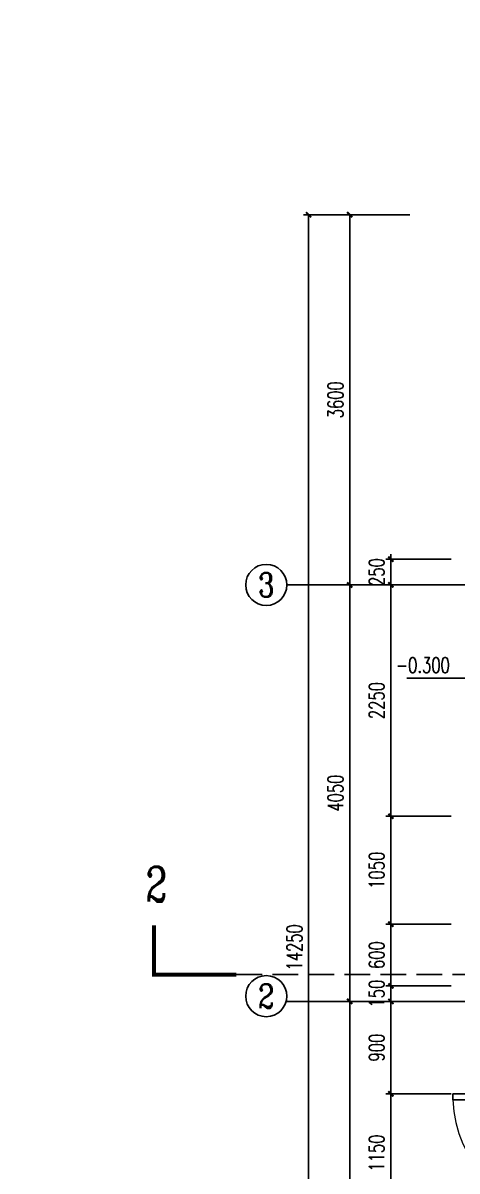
# Model space of a CAD drawing. Extents: x -821772 to -21949, y 506164 to 1049594.
# Drawn here: x -117754 to -113535, y 714020 to 725185 of the extents above; entities that cross this region are included whole.
import ezdxf
from ezdxf.enums import TextEntityAlignment as Align
from ezdxf.xclip import XClip

# ---------------------------------------------------------------- set-up
doc = ezdxf.new("R2010")
doc.units = 0
doc.header["$LTSCALE"] = 1000
doc.header["$MEASUREMENT"] = 0
doc.header["$XCLIPFRAME"] = 2
doc.linetypes.add('10平面20250807_t3$0$DASH', pattern=[0.35, 0.25, -0.1])
doc.linetypes.add('10平面20250807_t3$0$DOTE', pattern=[2.42, 2, -0.2, 0.02, -0.2])
doc.layers.get('Defpoints').update_dxf_attribs({"color": 210})
for name, color, linetype in [('10平面20250807_t3$0$A-AXIS-D', 8, 'Continuous'), ('10平面20250807_t3$0$A-AXIS-DOTE', 8, '10平面20250807_t3$0$DOTE'), ('10平面20250807_t3$0$A-AXIS-DP', 8, 'Continuous'), ('10平面20250807_t3$0$A-AXIS-ELEV', 8, 'Continuous'), ('10平面20250807_t3$0$A-AXIS-SYMB', 8, 'Continuous'), ('10平面20250807_t3$0$A-LIN-V', 8, 'Continuous'), ('10平面20250807_t3$0$A-防火门', 8, 'Continuous'), ('10平面20250807_t3$0$AS-WALL', 8, 'Continuous'), ('10平面20250807_t3$0$PUB_TEXT', 8, 'Continuous')]:
    doc.layers.add(name, color=color, linetype=linetype)
doc.styles.add('10平面20250807_t3$0$_TCH_AXIS', font='COMPLEX', dxfattribs={"bigfont": 'GBCBIG'})
doc.styles.add('10平面20250807_t3$0$_TCH_DIM', font='SIMPLEX', dxfattribs={"bigfont": 'GBCBIG'})
doc.styles.add('10平面20250807_t3$0$_TCH_DIM_T3', font='SIMPLEX', dxfattribs={"width": 0.705882, "bigfont": 'GBCBIG'})
doc.styles.add('10平面20250807_t3$0$_TCH_LABEL', font='COMPLEX', dxfattribs={"bigfont": 'GBCBIG'})
doc.dimstyles.new('10平面20250807_t3$0$_TCH_ARCH&&50', dxfattribs={"dimtxt": 148.75, "dimasz": 50, "dimexe": 50, "dimexo": 50, "dimgap": 63.125, "dimtad": 1, "dimdec": 0, "dimzin": 0, "dimdsep": 46, "dimtxsty": '10平面20250807_t3$0$_TCH_DIM_T3', "dimblk": '10平面20250807_t3$0$_ArchTick', "dimcen": 0.09, "dimclrt": 7, "dimazin": 2, "dimtfac": 1, "dimtdec": 0, "dimtix": 1, "dimtmove": 2, "dimatfit": 3, "dimfxl": 0, "dimtolj": 1, "dimtzin": 0, "dimarcsym": 0})

# ---------------------------------------------------------------- blocks, each defined once
blk = doc.blocks.new('10平面20250807_t3$0$_ArchTick')
at = {"color": 0, "linetype": 'ByBlock', "const_width": 0.4}
blk.add_lwpolyline([(-0.5, -0.5), (0.5, 0.5)], dxfattribs=at)
blk = doc.blocks.new('*D10089')
at = {"layer": '10平面20250807_t3$0$A-AXIS-D', "color": 0, "lineweight": -2}
for p, q in [((106744, -89150), (106108, -89150)), ((106158, -94550), (106158, -89150)), ((106744, -94550), (106108, -94550))]:
    blk.add_line(p, q, dxfattribs=at)
at = {"layer": 'Defpoints', "color": 0}
for p in [(106158, -89150), (106794, -89150), (106794, -94550)]:
    blk.add_point(p, dxfattribs=at)
at = {"layer": '10平面20250807_t3$0$A-AXIS-D', "color": 0, "lineweight": -2, "xscale": 50, "yscale": 50, "zscale": 50}
for p, rotation in [((106158, -89150), 90), ((106158, -94550), 270)]:
    blk.add_blockref('10平面20250807_t3$0$_ArchTick', p, dxfattribs=dict(at, rotation=rotation))
at = {"layer": '10平面20250807_t3$0$A-AXIS-D', "color": 7, "insert": (106021, -91850), "char_height": 148.8, "attachment_point": 5, "rotation": 90, "style": '10平面20250807_t3$0$_TCH_DIM_T3'}
blk.add_mtext('\\A1;5400', dxfattribs=at)
blk = doc.blocks.new('*D10090')
at = {"layer": '10平面20250807_t3$0$A-AXIS-D', "color": 0, "lineweight": -2}
for p, q in [((106744, -85100), (106108, -85100)), ((106158, -89150), (106158, -85100)), ((106744, -89150), (106108, -89150))]:
    blk.add_line(p, q, dxfattribs=at)
at = {"layer": 'Defpoints', "color": 0}
for p in [(106158, -85100), (106794, -85100), (106794, -89150)]:
    blk.add_point(p, dxfattribs=at)
at = {"layer": '10平面20250807_t3$0$A-AXIS-D', "color": 0, "lineweight": -2, "xscale": 50, "yscale": 50, "zscale": 50}
for p, rotation in [((106158, -85100), 90), ((106158, -89150), 270)]:
    blk.add_blockref('10平面20250807_t3$0$_ArchTick', p, dxfattribs=dict(at, rotation=rotation))
at = {"layer": '10平面20250807_t3$0$A-AXIS-D', "color": 7, "insert": (106021, -87125), "char_height": 148.8, "attachment_point": 5, "rotation": 90, "style": '10平面20250807_t3$0$_TCH_DIM_T3'}
blk.add_mtext('\\A1;4050', dxfattribs=at)
blk = doc.blocks.new('*D10091')
at = {"layer": '10平面20250807_t3$0$A-AXIS-D', "color": 0, "lineweight": -2}
for p, q in [((106744, -81500), (106108, -81500)), ((106158, -85100), (106158, -81500)), ((106744, -85100), (106108, -85100))]:
    blk.add_line(p, q, dxfattribs=at)
at = {"layer": 'Defpoints', "color": 0}
for p in [(106158, -81500), (106794, -81500), (106794, -85100)]:
    blk.add_point(p, dxfattribs=at)
at = {"layer": '10平面20250807_t3$0$A-AXIS-D', "color": 0, "lineweight": -2, "xscale": 50, "yscale": 50, "zscale": 50}
for p, rotation in [((106158, -81500), 90), ((106158, -85100), 270)]:
    blk.add_blockref('10平面20250807_t3$0$_ArchTick', p, dxfattribs=dict(at, rotation=rotation))
at = {"layer": '10平面20250807_t3$0$A-AXIS-D', "color": 7, "insert": (106021, -83300), "char_height": 148.8, "attachment_point": 5, "rotation": 90, "style": '10平面20250807_t3$0$_TCH_DIM_T3'}
blk.add_mtext('\\A1;3600', dxfattribs=at)
blk = doc.blocks.new('*D10096')
at = {"layer": '10平面20250807_t3$0$A-AXIS-D', "color": 0, "lineweight": -2}
for p, q in [((106744, -81500), (105708, -81500)), ((105758, -95750), (105758, -81500)), ((106744, -95750), (105708, -95750))]:
    blk.add_line(p, q, dxfattribs=at)
at = {"layer": 'Defpoints', "color": 0}
for p in [(105758, -81500), (106794, -81500), (106794, -95750)]:
    blk.add_point(p, dxfattribs=at)
at = {"layer": '10平面20250807_t3$0$A-AXIS-D', "color": 0, "lineweight": -2, "xscale": 50, "yscale": 50, "zscale": 50}
for p, rotation in [((105758, -81500), 90), ((105758, -95750), 270)]:
    blk.add_blockref('10平面20250807_t3$0$_ArchTick', p, dxfattribs=dict(at, rotation=rotation))
at = {"layer": '10平面20250807_t3$0$A-AXIS-D', "color": 7, "insert": (105621, -88625), "char_height": 148.8, "attachment_point": 5, "rotation": 90, "style": '10平面20250807_t3$0$_TCH_DIM_T3'}
blk.add_mtext('\\A1;14250', dxfattribs=at)
blk = doc.blocks.new('*D10378')
at = {"layer": '10平面20250807_t3$0$A-AXIS-DP', "color": 0, "lineweight": -2}
for p, q in [((-113592, 613020), (-114228, 613020)), ((-114178, 611870), (-114178, 613020)), ((-113592, 611870), (-114228, 611870))]:
    blk.add_line(p, q, dxfattribs=at)
at = {"layer": 'Defpoints', "color": 0, "ltscale": 500}
for p in [(-114178, 613020), (-113542, 613020), (-113542, 611870)]:
    blk.add_point(p, dxfattribs=at)
at = {"layer": '10平面20250807_t3$0$A-AXIS-DP', "color": 0, "lineweight": -2, "ltscale": 500, "xscale": 50, "yscale": 50, "zscale": 50}
for p, rotation in [((-114178, 613020), 90), ((-114178, 611870), 270)]:
    blk.add_blockref('10平面20250807_t3$0$_ArchTick', p, dxfattribs=dict(at, rotation=rotation))
at = {"layer": '10平面20250807_t3$0$A-AXIS-DP', "color": 7, "ltscale": 500, "insert": (-114316, 612445), "char_height": 148.8, "attachment_point": 5, "rotation": 90, "style": '10平面20250807_t3$0$_TCH_DIM_T3'}
blk.add_mtext('\\A1;1150', dxfattribs=at)
blk = doc.blocks.new('*D10379')
at = {"layer": '10平面20250807_t3$0$A-AXIS-DP', "color": 0, "lineweight": -2}
for p, q in [((-113592, 613920), (-114228, 613920)), ((-114178, 613020), (-114178, 613920)), ((-113592, 613020), (-114228, 613020))]:
    blk.add_line(p, q, dxfattribs=at)
at = {"layer": 'Defpoints', "color": 0, "ltscale": 500}
for p in [(-114178, 613920), (-113542, 613920), (-113542, 613020)]:
    blk.add_point(p, dxfattribs=at)
at = {"layer": '10平面20250807_t3$0$A-AXIS-DP', "color": 0, "lineweight": -2, "ltscale": 500, "xscale": 50, "yscale": 50, "zscale": 50}
for p, rotation in [((-114178, 613920), 90), ((-114178, 613020), 270)]:
    blk.add_blockref('10平面20250807_t3$0$_ArchTick', p, dxfattribs=dict(at, rotation=rotation))
at = {"layer": '10平面20250807_t3$0$A-AXIS-DP', "color": 7, "ltscale": 500, "insert": (-114316, 613470), "char_height": 148.8, "attachment_point": 5, "rotation": 90, "style": '10平面20250807_t3$0$_TCH_DIM_T3'}
blk.add_mtext('\\A1;900', dxfattribs=at)
blk = doc.blocks.new('*D10380')
at = {"layer": '10平面20250807_t3$0$A-AXIS-DP', "color": 0, "lineweight": -2}
for p, q in [((-113592, 614070), (-114228, 614070)), ((-114178, 614070), (-114178, 614120)), ((-114178, 613920), (-114178, 614070)), ((-113592, 613920), (-114228, 613920)), ((-114178, 613920), (-114178, 613870))]:
    blk.add_line(p, q, dxfattribs=at)
at = {"layer": 'Defpoints', "color": 0, "ltscale": 500}
for p in [(-114178, 614070), (-113542, 614070), (-113542, 613920)]:
    blk.add_point(p, dxfattribs=at)
at = {"layer": '10平面20250807_t3$0$A-AXIS-DP', "color": 0, "lineweight": -2, "ltscale": 500, "xscale": 50, "yscale": 50, "zscale": 50}
for p, rotation in [((-114178, 614070), 270), ((-114178, 613920), 90)]:
    blk.add_blockref('10平面20250807_t3$0$_ArchTick', p, dxfattribs=dict(at, rotation=rotation))
at = {"layer": '10平面20250807_t3$0$A-AXIS-DP', "color": 7, "ltscale": 500, "insert": (-114316, 613995), "char_height": 148.8, "attachment_point": 5, "rotation": 90, "style": '10平面20250807_t3$0$_TCH_DIM_T3'}
blk.add_mtext('\\A1;150', dxfattribs=at)
blk = doc.blocks.new('*D10381')
at = {"layer": '10平面20250807_t3$0$A-AXIS-DP', "color": 0, "lineweight": -2}
for p, q in [((-113592, 614670), (-114228, 614670)), ((-114178, 614070), (-114178, 614670)), ((-113592, 614070), (-114228, 614070))]:
    blk.add_line(p, q, dxfattribs=at)
at = {"layer": 'Defpoints', "color": 0, "ltscale": 500}
for p in [(-114178, 614670), (-113542, 614670), (-113542, 614070)]:
    blk.add_point(p, dxfattribs=at)
at = {"layer": '10平面20250807_t3$0$A-AXIS-DP', "color": 0, "lineweight": -2, "ltscale": 500, "xscale": 50, "yscale": 50, "zscale": 50}
for p, rotation in [((-114178, 614670), 90), ((-114178, 614070), 270)]:
    blk.add_blockref('10平面20250807_t3$0$_ArchTick', p, dxfattribs=dict(at, rotation=rotation))
at = {"layer": '10平面20250807_t3$0$A-AXIS-DP', "color": 7, "ltscale": 500, "insert": (-114316, 614370), "char_height": 148.8, "attachment_point": 5, "rotation": 90, "style": '10平面20250807_t3$0$_TCH_DIM_T3'}
blk.add_mtext('\\A1;600', dxfattribs=at)
blk = doc.blocks.new('*D10382')
at = {"layer": '10平面20250807_t3$0$A-AXIS-DP', "color": 0, "lineweight": -2}
for p, q in [((-113592, 615720), (-114228, 615720)), ((-114178, 614670), (-114178, 615720)), ((-113592, 614670), (-114228, 614670))]:
    blk.add_line(p, q, dxfattribs=at)
at = {"layer": 'Defpoints', "color": 0, "ltscale": 500}
for p in [(-114178, 615720), (-113542, 615720), (-113542, 614670)]:
    blk.add_point(p, dxfattribs=at)
at = {"layer": '10平面20250807_t3$0$A-AXIS-DP', "color": 0, "lineweight": -2, "ltscale": 500, "xscale": 50, "yscale": 50, "zscale": 50}
for p, rotation in [((-114178, 615720), 90), ((-114178, 614670), 270)]:
    blk.add_blockref('10平面20250807_t3$0$_ArchTick', p, dxfattribs=dict(at, rotation=rotation))
at = {"layer": '10平面20250807_t3$0$A-AXIS-DP', "color": 7, "ltscale": 500, "insert": (-114316, 615195), "char_height": 148.8, "attachment_point": 5, "rotation": 90, "style": '10平面20250807_t3$0$_TCH_DIM_T3'}
blk.add_mtext('\\A1;1050', dxfattribs=at)
blk = doc.blocks.new('*D10383')
at = {"layer": '10平面20250807_t3$0$A-AXIS-DP', "color": 0, "lineweight": -2}
for p, q in [((-113592, 617970), (-114228, 617970)), ((-114178, 615720), (-114178, 617970)), ((-113592, 615720), (-114228, 615720))]:
    blk.add_line(p, q, dxfattribs=at)
at = {"layer": 'Defpoints', "color": 0, "ltscale": 500}
for p in [(-114178, 617970), (-113542, 617970), (-113542, 615720)]:
    blk.add_point(p, dxfattribs=at)
at = {"layer": '10平面20250807_t3$0$A-AXIS-DP', "color": 0, "lineweight": -2, "ltscale": 500, "xscale": 50, "yscale": 50, "zscale": 50}
for p, rotation in [((-114178, 617970), 90), ((-114178, 615720), 270)]:
    blk.add_blockref('10平面20250807_t3$0$_ArchTick', p, dxfattribs=dict(at, rotation=rotation))
at = {"layer": '10平面20250807_t3$0$A-AXIS-DP', "color": 7, "ltscale": 500, "insert": (-114316, 616845), "char_height": 148.8, "attachment_point": 5, "rotation": 90, "style": '10平面20250807_t3$0$_TCH_DIM_T3'}
blk.add_mtext('\\A1;2250', dxfattribs=at)
blk = doc.blocks.new('*D10384')
at = {"layer": '10平面20250807_t3$0$A-AXIS-DP', "color": 0, "lineweight": -2}
for p, q in [((-113592, 618220), (-114228, 618220)), ((-114178, 618220), (-114178, 618270)), ((-114178, 617970), (-114178, 618220)), ((-113592, 617970), (-114228, 617970)), ((-114178, 617970), (-114178, 617920))]:
    blk.add_line(p, q, dxfattribs=at)
at = {"layer": 'Defpoints', "color": 0, "ltscale": 500}
for p in [(-114178, 618220), (-113542, 618220), (-113542, 617970)]:
    blk.add_point(p, dxfattribs=at)
at = {"layer": '10平面20250807_t3$0$A-AXIS-DP', "color": 0, "lineweight": -2, "ltscale": 500, "xscale": 50, "yscale": 50, "zscale": 50}
for p, rotation in [((-114178, 618220), 270), ((-114178, 617970), 90)]:
    blk.add_blockref('10平面20250807_t3$0$_ArchTick', p, dxfattribs=dict(at, rotation=rotation))
at = {"layer": '10平面20250807_t3$0$A-AXIS-DP', "color": 7, "ltscale": 500, "insert": (-114316, 618095), "char_height": 148.8, "attachment_point": 5, "rotation": 90, "style": '10平面20250807_t3$0$_TCH_DIM_T3'}
blk.add_mtext('\\A1;250', dxfattribs=at)
blk = doc.blocks.new('10平面20250807_t3$0$$DorLib2D$00000001')
for p, q in [((0.45, 0.975), (0.5, 0.975)), ((0.45, 0), (0.45, 0.975)), ((0.5, 0), (0.5, 0.975)), ((0.5, 0), (0.45, 0))]:
    blk.add_line(p, q)
at = {"lineweight": 13}
blk.add_arc((0.475, 0), 0.975, 91.46928, 180, dxfattribs=at)
blk = doc.blocks.new('10平面20250807_t3$0$dote')
at = {"layer": '10平面20250807_t3$0$A-AXIS-D'}
for centre in [(105347.2, -85100), (105347.2, -89099.1)]:
    blk.add_circle(centre, 200, dxfattribs=at)
at = {"layer": '10平面20250807_t3$0$A-AXIS-DOTE'}
for p, q in [((105547.2, -85100), (114434.2, -85100)), ((105547.2, -89149.7), (114434.2, -89149.7))]:
    blk.add_line(p, q, dxfattribs=at)
at = {"layer": '10平面20250807_t3$0$PUB_TEXT', "style": '10平面20250807_t3$0$_TCH_AXIS'}
for s, p, p2 in [('3', (105269.5, -85216.5), (105424.8, -85216.5)), ('2', (105269.5, -89215.5), (105424.8, -89215.5))]:
    blk.add_text(s, height=233, dxfattribs=at).set_placement(p, p2, align=Align.FIT)
at = {"layer": '10平面20250807_t3$0$A-AXIS-D'}
for p1, p2, distance, picture, middle in [((106794.2, -95749.7), (106794.2, -81500), 1036, '*D10096', (105620.7, -88624.8)), ((106794.2, -85100), (106794.2, -81500), 636, '*D10091', (106020.7, -83300)), ((106794.2, -89149.7), (106794.2, -85100), 636, '*D10090', (106020.7, -87124.8)), ((106794.2, -94549.7), (106794.2, -89149.7), 636, '*D10089', (106020.7, -91849.7))]:
    dim = blk.add_aligned_dim(p1=p1, p2=p2, distance=distance, dimstyle='10平面20250807_t3$0$_TCH_ARCH&&50', dxfattribs=at)
    dim.commit()
    dim.dimension.update_dxf_attribs({"geometry": picture, "text_midpoint": middle})
blk = doc.blocks.new('10平面20250807_t3$0$42342343')
at = {"layer": '10平面20250807_t3$0$A-AXIS-ELEV'}
blk.add_line((-113072.2, 617063.5), (-114021.3, 617063.5), dxfattribs=at)
at = {"layer": '10平面20250807_t3$0$A-AXIS-SYMB', "linetype": '10平面20250807_t3$0$DASH'}
blk.add_line((-105630, 614180), (-115680, 614180), dxfattribs=at)
at = {"layer": '10平面20250807_t3$0$A-AXIS-SYMB', "const_width": 40}
blk.add_lwpolyline([(-116480, 614660), (-116480, 614180), (-115680, 614180)], dxfattribs=at)
at = {"layer": '10平面20250807_t3$0$A-防火门', "xscale": 1150, "yscale": 1150, "zscale": 200, "rotation": 89.9999999342278}
blk.add_blockref('10平面20250807_t3$0$$DorLib2D$00000001', (-112454.2, 612445.3), dxfattribs=at)
at = {"layer": '10平面20250807_t3$0$PUB_TEXT', "width": 0.705882}
for s, height, style, p in [('-0.300', 148.75, '10平面20250807_t3$0$_TCH_DIM', (-114127, 617116)), ('2', 340, '10平面20250807_t3$0$_TCH_LABEL', (-116560, 614890))]:
    blk.add_text(s, height=height, dxfattribs=dict(at, style=style)).set_placement(p)
at = {"layer": '10平面20250807_t3$0$A-AXIS-DP'}
for p1, p2, picture, middle in [((-113542.2, 617970), (-113542.2, 618220.3), '*D10384', (-114315.7, 618095.2)), ((-113542.2, 615720.3), (-113542.2, 617970), '*D10383', (-114315.7, 616845.2)), ((-113542.2, 614670.3), (-113542.2, 615720.3), '*D10382', (-114315.7, 615195.3)), ((-113542.2, 614070.3), (-113542.2, 614670.3), '*D10381', (-114315.7, 614370.3)), ((-113542.2, 613920.3), (-113542.2, 614070.3), '*D10380', (-114315.7, 613995.3)), ((-113542.2, 613020.3), (-113542.2, 613920.3), '*D10379', (-114315.7, 613470.3)), ((-113542.2, 611870.3), (-113542.2, 613020.3), '*D10378', (-114315.7, 612445.3))]:
    dim = blk.add_aligned_dim(p1=p1, p2=p2, distance=636, dimstyle='10平面20250807_t3$0$_TCH_ARCH&&50', dxfattribs=at)
    dim.commit()
    dim.dimension.update_dxf_attribs({"geometry": picture, "text_midpoint": middle})
blk = doc.blocks.new('10平面20250807_t3')
at = {"layer": '10平面20250807_t3$0$A-LIN-V'}
blk.add_blockref('10平面20250807_t3$0$42342343', (0, 101750), dxfattribs=at)
at = {"layer": '10平面20250807_t3$0$AS-WALL'}
blk.add_blockref('10平面20250807_t3$0$dote', (-220736.4, 804820), dxfattribs=at)

msp = doc.modelspace()

# ---------------------------------------------------------------- block references
at = {"ltscale": 100}
ref = msp.add_blockref('10平面20250807_t3', (0, 0), dxfattribs=at)
XClip(ref).set_block_clipping_path([(-386212.6353242097, 506163.79756496), (-21948.7593967821, 884998.2285294847)])

# ---------------------------------------------------------------- next in the draw order: linework, layer by layer
msp.add_circle((-80254.2, 749520), 37500, dxfattribs=at)

doc.saveas('drawing.dxf')
